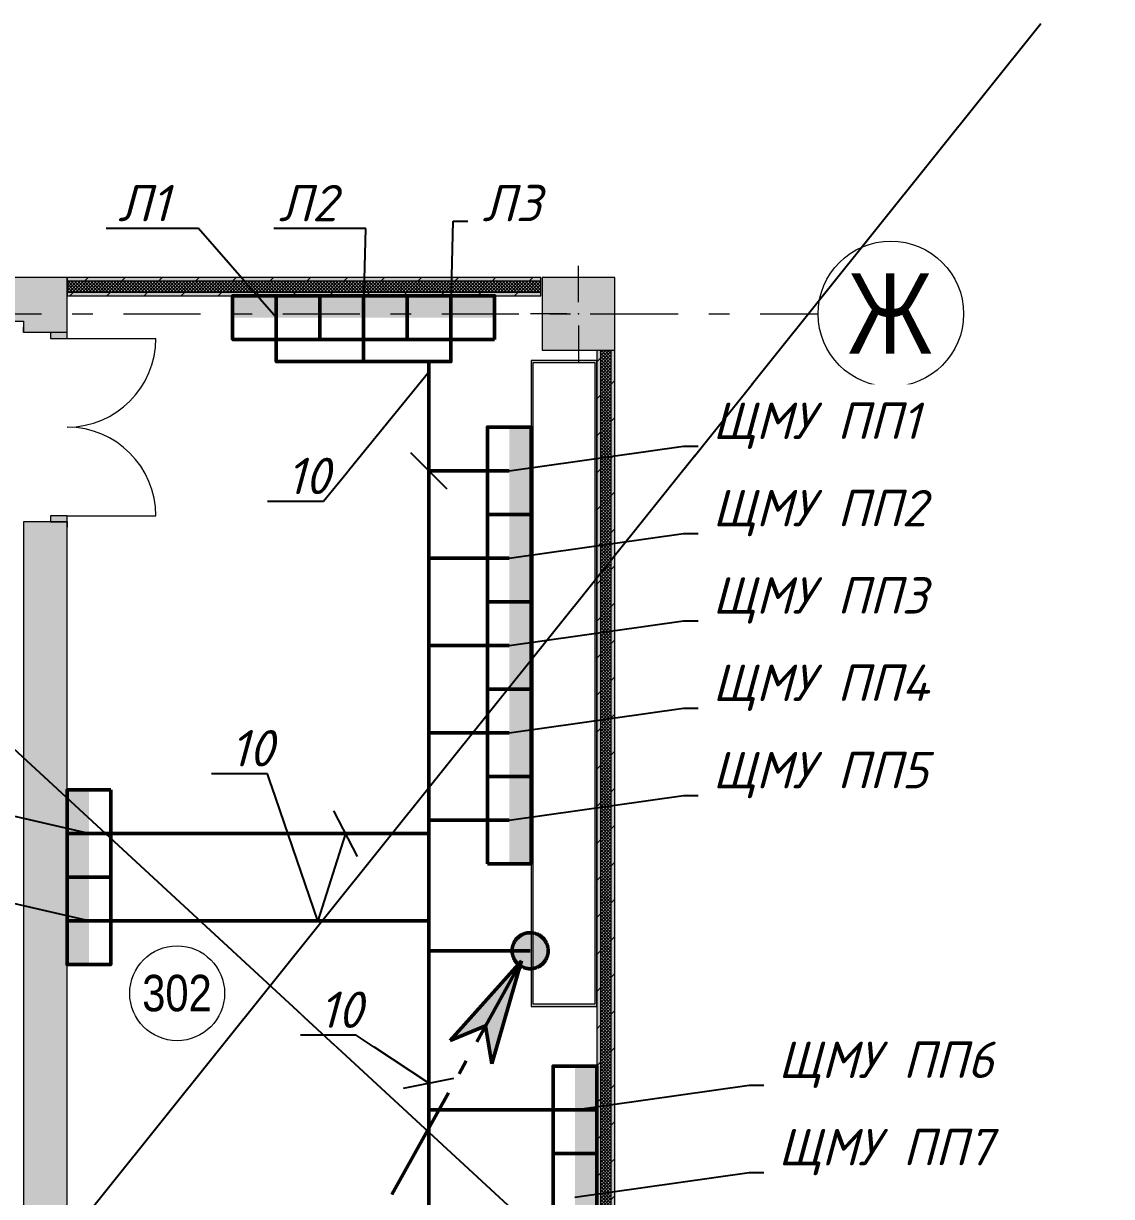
# Model space of a CAD drawing. Header units: millimetres. Extents: x 0 to 878967, y 0 to 534985.
# Drawn here: x 480152 to 487628, y 281582 to 289641 of the extents above; entities that cross this region are included whole.
import ezdxf
from ezdxf import colors
from ezdxf.entities.mleader import LeaderData, LeaderLine
from ezdxf.math import Vec2, Vec3

# ---------------------------------------------------------------- set-up
doc = ezdxf.new("R2010")
doc.units = ezdxf.units.MM
for name, pattern in [('DASHED', [9.525, 6.35, -3.175]), ('gost6', [12, 8, -1.5, 1, -1.5]), ('XREF12$0$Штрихштриховая', [1.093611, 0.529167, -0.211667, 0.141111, -0.211667])]:
    doc.linetypes.add(name, pattern=pattern)
for name, color, linetype, lineweight in [('E_Позначення', 7, 'Continuous', 15), ('E_Щити', 5, 'Continuous', 50), ('Заземл.провідник', 96, 'Continuous', 50), ('Заземлення', 7, 'gost6', 50), ('Маркування електро ліній', 7, 'Continuous', 18)]:
    doc.layers.add(name, color=color, linetype=linetype, lineweight=lineweight)
for name, color, linetype in [('XREF12$0$51325000', 7, 'Continuous'), ('XREF12$0$АР-Осі', 7, 'Continuous'), ('XREF12$0$колоны', 7, 'Continuous'), ('XREF12$0$перегородки', 7, 'Continuous'), ('XREF12$0$Экспликация', 7, 'Continuous')]:
    doc.layers.add(name, color=color, linetype=linetype)
doc.styles.add('ISO', font='isocpeui.ttf')
doc.styles.get("Standard").update_dxf_attribs({"font": 'arial.ttf'})
doc.styles.add('XREF12$0$СГЕНЕРИР_СТИЛЬ_2', font='ARIALN.TTF')
pattern_1 = [(45, (0, 0), (-0.12727922, 0.12727922), [])]
pattern_2 = [(45, (0, 0), (-0.01122532015, 0.01122532015), []), (135, (0, 0), (0.01122532015, 0.01122532015), [])]

# ---------------------------------------------------------------- blocks, each defined once
blk = doc.blocks.new('*U5')
at = {"lineweight": 40}
h = blk.add_hatch(color=0, dxfattribs=at)
h.dxf.hatch_style = 1
h.paths.add_polyline_path([(300, 150), (-300, 150), (-300, 0), (300, 0)])
at = {"color": 0}
blk.add_lwpolyline([(-300, 300), (300, 300), (300, 0), (-300, 0)], close=True, dxfattribs=at)
blk = doc.blocks.new('_None')
blk = doc.blocks.new('XREF12$0$Стена_51', base_point=(460.0567, -6.8053))
at = {"layer": 'XREF12$0$перегородки', "linetype": 'Continuous', "lineweight": 0, "true_color": 0xffffff}
for points in [[(460.0567, -7.0053), (460.0567, -15.0053), (460.0817, -15.0053), (460.0817, -7.0053)], [(460.0817, -7.0053), (460.0817, -15.0053), (460.1567, -15.0053), (460.1567, -7.0053)], [(460.1817, -15.0053), (460.1817, -7.0053), (460.1567, -7.0053), (460.1567, -15.0053)]]:
    blk.add_hatch(color=7, dxfattribs=at).paths.add_polyline_path(points)
at = {"layer": 'XREF12$0$перегородки', "linetype": 'Continuous', "lineweight": 18}
h = blk.add_hatch(dxfattribs=at)
h.set_pattern_fill('БЛОКИ_СТЕНОВЫЕ', color=250, style=0, pattern_type=2)
h.set_pattern_definition(pattern_1)
h.paths.add_polyline_path([(460.0567, -7.0053), (460.0567, -15.0053), (460.0817, -15.0053), (460.0817, -7.0053)])
h = blk.add_hatch(dxfattribs=at)
h.set_pattern_fill('ANSI37', color=250, style=0, pattern_type=2)
h.set_pattern_definition(pattern_2)
h.paths.add_polyline_path([(460.0817, -7.0053), (460.0817, -15.0053), (460.1567, -15.0053), (460.1567, -7.0053)])
h = blk.add_hatch(dxfattribs=at)
h.set_pattern_fill('БЛОКИ_СТЕНОВЫЕ', color=250, style=0, pattern_type=2)
h.set_pattern_definition(pattern_1)
h.paths.add_polyline_path([(460.1817, -15.0053), (460.1817, -7.0053), (460.1567, -7.0053), (460.1567, -15.0053)])
at = {"layer": 'XREF12$0$перегородки', "color": 47, "linetype": 'Continuous', "lineweight": 18}
for p, q in [((460.0817, -7.0053), (460.0817, -15.0053)), ((460.1567, -15.0053), (460.1567, -7.0053))]:
    blk.add_line(p, q, dxfattribs=at)
at = {"layer": 'XREF12$0$перегородки', "color": 7, "linetype": 'Continuous', "lineweight": 20, "flags": 128}
for points in [[(460.1817, -15.2803), (460.1817, -6.8053)], [(460.0567, -7.0053), (460.0567, -15.0053)]]:
    blk.add_lwpolyline(points, dxfattribs=at)
blk = doc.blocks.new('XREF12$0$Стена_52', base_point=(456.418, -6.6303))
at = {"layer": 'XREF12$0$перегородки', "linetype": 'Continuous', "lineweight": 0, "true_color": 0xffffff}
for points in [[(459.6734, -6.5053), (456.418, -6.5053), (456.418, -6.5303), (459.6734, -6.5303)], [(456.418, -6.6053), (459.6734, -6.6053), (459.6734, -6.5303), (456.418, -6.5303)], [(456.418, -6.6303), (459.6734, -6.6303), (459.6734, -6.6053), (456.418, -6.6053)]]:
    blk.add_hatch(color=7, dxfattribs=at).paths.add_polyline_path(points)
at = {"layer": 'XREF12$0$перегородки', "linetype": 'Continuous', "lineweight": 18}
h = blk.add_hatch(dxfattribs=at)
h.set_pattern_fill('БЛОКИ_СТЕНОВЫЕ', color=250, style=0, pattern_type=2)
h.set_pattern_definition(pattern_1)
h.paths.add_polyline_path([(459.6734, -6.5053), (456.418, -6.5053), (456.418, -6.5303), (459.6734, -6.5303)])
h = blk.add_hatch(dxfattribs=at)
h.set_pattern_fill('ANSI37', color=250, style=0, pattern_type=2)
h.set_pattern_definition(pattern_2)
h.paths.add_polyline_path([(456.418, -6.6053), (459.6734, -6.6053), (459.6734, -6.5303), (456.418, -6.5303)])
h = blk.add_hatch(dxfattribs=at)
h.set_pattern_fill('БЛОКИ_СТЕНОВЫЕ', color=250, style=0, pattern_type=2)
h.set_pattern_definition(pattern_1)
h.paths.add_polyline_path([(456.418, -6.6303), (459.6734, -6.6303), (459.6734, -6.6053), (456.418, -6.6053)])
at = {"layer": 'XREF12$0$перегородки', "color": 47, "linetype": 'Continuous', "lineweight": 18}
for p, q in [((459.6734, -6.5303), (456.418, -6.5303)), ((456.418, -6.6053), (459.6734, -6.6053))]:
    blk.add_line(p, q, dxfattribs=at)
at = {"layer": 'XREF12$0$перегородки', "color": 7, "linetype": 'Continuous', "lineweight": 20, "flags": 128}
for points in [[(459.6734, -6.5053), (456.418, -6.5053)], [(456.418, -6.5053), (456.418, -6.6303)], [(459.6734, -6.6303), (459.6734, -6.5053)], [(456.418, -6.6303), (459.6734, -6.6303)]]:
    blk.add_lwpolyline(points, dxfattribs=at)
blk = doc.blocks.new('XREF12$0$Двупольная Дверь 22_7')
at = {"layer": 'XREF12$0$51325000', "linetype": 'Continuous', "lineweight": 18}
for points in [[(-0.65, -0.115), (-0.61, -0.115), (-0.61, 0), (-0.65, 0)], [(0.65, 0), (0.61, 0), (0.61, -0.115), (0.65, -0.115)]]:
    blk.add_hatch(color=19, dxfattribs=at).paths.add_polyline_path(points)
at = {"layer": 'XREF12$0$51325000', "color": 7, "linetype": 'Continuous', "lineweight": 20}
for p, q in [((-0.61, 0), (-0.61, 0.61)), ((0.61, 0), (0.61, 0.61)), ((-0.65, 0), (-0.687, 0)), ((-0.65, 0), (-0.687, 0)), ((-0.65, 0), (-0.65, -0.115)), ((-0.65, 0), (-0.65, -0.115)), ((0.65, 0), (0.65, -0.115)), ((0.65, 0), (0.65, -0.115)), ((0.65, 0), (0.687, 0)), ((0.65, 0), (0.687, 0)), ((-0.65, -0.115), (-0.65, -0.3)), ((-0.65, -0.115), (-0.65, -0.3)), ((0.65, -0.115), (0.65, -0.3)), ((0.65, -0.115), (0.65, -0.3)), ((-0.65, -0.3), (-0.687, -0.3)), ((-0.65, -0.3), (-0.687, -0.3)), ((0.65, -0.3), (0.687, -0.3)), ((0.65, -0.3), (0.687, -0.3))]:
    blk.add_line(p, q, dxfattribs=at)
at = {"layer": 'XREF12$0$51325000', "color": 23, "linetype": 'Continuous', "lineweight": 18}
for p, q in [((-0.61, 0), (-0.65, 0)), ((-0.65, 0), (-0.65, -0.115)), ((-0.61, -0.115), (-0.61, 0)), ((0.65, 0), (0.61, 0)), ((0.61, 0), (0.61, -0.115)), ((0.65, -0.115), (0.65, 0)), ((-0.65, -0.115), (-0.61, -0.115)), ((0.61, -0.115), (0.65, -0.115))]:
    blk.add_line(p, q, dxfattribs=at)
at = {"layer": 'XREF12$0$51325000', "color": 7, "linetype": 'Continuous', "lineweight": 20}
for centre, start, end in [((-0.61, 0), 0, 90), ((0.61, 0), 90, 180)]:
    blk.add_arc(centre, 0.61, start, end, dxfattribs=at)
blk = doc.blocks.new('XREF12$0$Стена_54', base_point=(456.1181, -6.8053))
at = {"layer": 'XREF12$0$51325000', "linetype": 'Continuous', "lineweight": 0, "true_color": 0x000000}
for points in [[(456.1181, -6.8053), (456.1181, -6.8831), (456.4181, -6.8831), (456.4181, -6.5053)], [(456.1181, -13.1352), (456.4181, -13.4352), (456.4181, -8.1831), (456.1181, -8.1831)]]:
    blk.add_hatch(color=18, dxfattribs=at).paths.add_polyline_path(points)
at = {"layer": 'XREF12$0$51325000', "color": 7, "linetype": 'Continuous', "lineweight": 20}
for p, q in [((456.1181, -6.8831), (456.1181, -6.8461)), ((456.4181, -6.8831), (456.4181, -6.8461)), ((456.3031, -6.8831), (456.1181, -6.8831)), ((456.4181, -6.8831), (456.3031, -6.8831)), ((456.1181, -8.1831), (456.1181, -8.2201)), ((456.3031, -8.1831), (456.1181, -8.1831)), ((456.4181, -8.1831), (456.3031, -8.1831)), ((456.4181, -8.1831), (456.4181, -8.2201))]:
    blk.add_line(p, q, dxfattribs=at)
at = {"layer": 'XREF12$0$51325000', "color": 7, "linetype": 'Continuous', "lineweight": 20, "flags": 128}
for points in [[(456.4181, -6.8831), (456.4181, -6.5053)], [(456.1181, -6.8053), (456.1181, -6.8831)], [(456.1181, -8.1831), (456.1181, -13.1352)], [(456.4181, -13.4352), (456.4181, -8.1831)]]:
    blk.add_lwpolyline(points, dxfattribs=at)
at = {"layer": 'XREF12$0$51325000', "color": 63, "linetype": 'Continuous', "lineweight": 18, "rotation": 270.0000000008227}
blk.add_blockref('XREF12$0$Двупольная Дверь 22_7', (456.4181, -7.5331), dxfattribs=at)
blk = doc.blocks.new('XREF12$0$Стена_59', base_point=(453.178, -6.8053))
at = {"layer": 'XREF12$0$51325000', "linetype": 'Continuous', "lineweight": 0, "true_color": 0x000000}
blk.add_hatch(color=18, dxfattribs=at).paths.add_polyline_path([(453.178, -6.8053), (456.1181, -6.8053), (456.4181, -6.5053), (452.878, -6.5053)])
at = {"layer": 'XREF12$0$51325000', "color": 7, "linetype": 'Continuous', "lineweight": 20, "flags": 128}
for points in [[(456.4181, -6.5053), (452.878, -6.5053)], [(453.178, -6.8053), (456.1181, -6.8053)]]:
    blk.add_lwpolyline(points, dxfattribs=at)
blk = doc.blocks.new('XREF12$0$Колонна_64', base_point=(459.9317, -6.7553))
at = {"layer": 'XREF12$0$колоны', "linetype": 'Continuous', "lineweight": 0, "true_color": 0x000000}
blk.add_hatch(color=18, dxfattribs=at).paths.add_polyline_path([(459.6817, -7.0053), (460.1817, -7.0053), (460.1817, -6.5053), (459.6817, -6.5053)])
at = {"layer": 'XREF12$0$колоны', "color": 20, "linetype": 'Continuous', "lineweight": 18}
for p, q in [((459.9317, -6.6753), (459.9317, -6.4253)), ((459.8517, -6.7553), (459.6017, -6.7553)), ((460.0117, -6.7553), (460.2617, -6.7553)), ((459.9317, -6.8353), (459.9317, -7.0853))]:
    blk.add_line(p, q, dxfattribs=at)
at = {"layer": 'XREF12$0$колоны', "color": 28, "linetype": 'Continuous', "lineweight": 18, "flags": 128}
blk.add_lwpolyline([(459.6817, -7.0053), (460.1817, -7.0053), (460.1817, -6.5053), (459.6817, -6.5053)], close=True, dxfattribs=at)
at = {"layer": 'XREF12$0$колоны', "color": 20, "linetype": 'Continuous', "lineweight": 18}
blk.add_point((459.9317, -6.7553), dxfattribs=at)
blk = doc.blocks.new('ходова клітка')
at = {"linetype": 'Continuous', "lineweight": 18}
h = blk.add_hatch(color=14, dxfattribs=at)
h.paths.add_polyline_path([(459.6058, -7.0752), (459.6058, -11.5131), (460.0567, -11.5131), (460.0567, -7.0752)])
h.paths.add_polyline_path([(459.6196, -7.0888), (460.0436, -7.0888), (460.0436, -11.4971), (459.6196, -11.4971)], flags=0)
at = {"color": 7, "linetype": 'Continuous', "lineweight": 20, "flags": 128}
for points in [[(459.6058, -7.0752), (459.6058, -11.5131), (460.0567, -11.5131), (460.0567, -7.0752)], [(459.6196, -7.0888), (460.0436, -7.0888), (460.0436, -11.4971), (459.6196, -11.4971)]]:
    blk.add_lwpolyline(points, close=True, dxfattribs=at)
at = {"layer": 'XREF12$0$АР-Осі', "linetype": 'XREF12$0$Штрихштриховая', "lineweight": 18}
blk.add_line((450.2447, -6.7553), (461.5776, -6.7553), dxfattribs=at)
at = {"layer": 'XREF12$0$АР-Осі', "linetype": 'Continuous', "lineweight": 18}
blk.add_circle((462.0776, -6.7553), 0.5, dxfattribs=at)
at = {"layer": 'XREF12$0$Экспликация', "color": 7, "linetype": 'Continuous', "lineweight": 20}
blk.add_circle((457.174, -11.4226), 0.3259, dxfattribs=at)
at = {"layer": 'XREF12$0$51325000', "color": 7, "lineweight": 20}
for name, p in [('XREF12$0$Стена_59', (453.178, -6.8053)), ('XREF12$0$Стена_54', (456.1181, -6.8053))]:
    blk.add_blockref(name, p, dxfattribs=at)
at = {"layer": 'XREF12$0$колоны', "color": 28, "lineweight": 18}
blk.add_blockref('XREF12$0$Колонна_64', (459.9317, -6.7553), dxfattribs=at)
at = {"layer": 'XREF12$0$перегородки', "color": 7, "lineweight": 20}
for name, p in [('XREF12$0$Стена_52', (456.418, -6.6303)), ('XREF12$0$Стена_51', (460.0567, -6.8053))]:
    blk.add_blockref(name, p, dxfattribs=at)
at = {"layer": 'XREF12$0$АР-Осі', "color": 7, "linetype": 'Continuous', "lineweight": 20, "insert": (461.7825, -6.7523), "char_height": 0.55, "attachment_point": 4, "style": 'XREF12$0$СГЕНЕРИР_СТИЛЬ_2'}
blk.add_mtext('\\A1;Ж', dxfattribs=at)
at = {"layer": 'XREF12$0$Экспликация', "color": 7, "linetype": 'Continuous', "lineweight": 20, "insert": (456.934, -11.4229), "char_height": 0.25, "attachment_point": 4, "style": 'XREF12$0$СГЕНЕРИР_СТИЛЬ_2'}
blk.add_mtext('\\A1;302', dxfattribs=at)
blk = doc.blocks.new('*U96')
at = {"lineweight": -2}
h = blk.add_hatch(color=0, dxfattribs=at)
edge = h.paths.add_edge_path()
edge.add_arc((0.074, -0.001), 1.276, 0, 360)
h = blk.add_hatch(color=0, dxfattribs=at)
h.paths.add_polyline_path([(-0.466, -0.708), (-5.331, -6.222), (-2.901, -5.185)])
h.paths.add_polyline_path([(-0.466, -0.708), (-2.901, -5.185), (-2.45, -7.789)])
at = {"color": 0, "lineweight": -2}
for p, q in [((-9.236, -16.837), (-0.466, -0.708)), ((-0.466, -0.708), (-5.331, -6.222)), ((-0.466, -0.708), (-5.331, -6.222)), ((-0.466, -0.708), (-2.45, -7.789)), ((-0.466, -0.708), (-2.45, -7.789)), ((-5.331, -6.222), (-2.901, -5.185)), ((-5.331, -6.222), (-2.901, -5.185)), ((-2.901, -5.185), (-2.45, -7.789)), ((-2.901, -5.185), (-2.45, -7.789))]:
    blk.add_line(p, q, dxfattribs=at)
blk.add_circle((0.112, -0.001), 1.238, dxfattribs=at)
blk = doc.blocks.new('_Oblique')
at = {"color": 0, "linetype": 'ByBlock', "lineweight": -2}
blk.add_line((-0.5, -0.5), (0.5, 0.5), dxfattribs=at)

msp = doc.modelspace()

# ---------------------------------------------------------------- block references
at = {"layer": 'E_Щити', "color": 2, "xscale": 1000, "yscale": 1000, "zscale": 1000}
msp.add_blockref('ходова клітка', (24034, 294400.7), dxfattribs=at)
at = {"layer": 'E_Щити'}
for p, rotation in [((481888.9, 287770.4), 180), ((482488.9, 287770.4), 180), ((483088.9, 287770.4), 180), ((483639.8, 286567.6), 89.99999999999999), ((483639.8, 285967.6), 89.99999999999999), ((483639.8, 285367.6), 89.99999999999999), ((483639.8, 284767.6), 89.99999999999999), ((483639.8, 284167.6), 89.99999999999999), ((480452.1, 284075.4), 270), ((480452.1, 283475.4), 270), ((484090.7, 282177.7), 89.99999999999999), ((484090.7, 281577.7), 89.99999999999999)]:
    msp.add_blockref('*U5', p, dxfattribs=dict(at, rotation=rotation))
at = {"layer": 'Заземлення', "ltscale": 100, "xscale": 100, "yscale": 100, "zscale": 100, "rotation": 359.4821066003499}
msp.add_blockref('*U96', (483622.1, 283270.6), dxfattribs=at)

# ---------------------------------------------------------------- next in the draw order: leaders
at = {"layer": 'E_Позначення', "color": 7, "lineweight": 9}
ml = msp.add_multileader_mtext('Standard', dxfattribs=at)
ml.set_content('Л1', color=7, style='ISO')
ml.set_leader_properties()
ml.set_arrow_properties(name='NONE')
ml.build(insert=Vec2(0, 0))
ml.multileader.update_dxf_attribs({"has_text_frame": 1, "text_left_attachment_type": 7, "text_right_attachment_type": 8, "dogleg_length": 100, "arrow_head_size": 200})
ctx = ml.context
ctx.base_point, ctx.char_height, ctx.arrow_head_size, ctx.landing_gap_size, ctx.plane_origin = Vec3(480673.8, 288282), 250, 200, 100, Vec3(437045.7, 282915.9)
ctx.left_attachment, ctx.right_attachment, ctx.text_align_type = 7, 8, 2
notes = []
notes.append((ctx, [(0, (1, 1, 0), (481355.1, 288232), (-1, 0), 100, [(0, [(481888.9, 287620.4)], 0, [])])]))
ctx.mtext.insert, ctx.mtext.alignment, ctx.mtext.line_spacing_factor, ctx.mtext.flow_direction = Vec3(481155.1, 288532), 3, 0.72, 5
ctx.mtext.has_bg_fill, ctx.mtext.bg_color, ctx.mtext.bg_scale_factor, ctx.mtext.bg_transparency, ctx.mtext.use_window_bg_color = 1, -1027028792, 1.5, 0, 1
ml = msp.add_multileader_mtext('Standard', dxfattribs=at)
ml.set_content('Л3', color=7, style='ISO')
ml.set_leader_properties()
ml.set_arrow_properties(name='NONE')
ml.build(insert=Vec2(0, 0))
ml.multileader.update_dxf_attribs({"has_text_frame": 1, "text_left_attachment_type": 7, "text_right_attachment_type": 8, "dogleg_length": 100, "arrow_head_size": 200})
ctx = ml.context
ctx.base_point, ctx.char_height, ctx.arrow_head_size, ctx.landing_gap_size, ctx.plane_origin = Vec3(483205.4, 288282), 250, 200, 100, Vec3(438245.7, 282915.9)
ctx.left_attachment, ctx.right_attachment = 7, 8
notes.append((ctx, [(1, (1, 1, 0), (483105.4, 288282), (1, 0), 100, [(0, [(483088.9, 287620.4)], 0, [])])]))
ctx.mtext.insert, ctx.mtext.line_spacing_factor, ctx.mtext.flow_direction = Vec3(483305.4, 288532), 0.72, 5
ctx.mtext.has_bg_fill, ctx.mtext.bg_color, ctx.mtext.bg_scale_factor, ctx.mtext.bg_transparency, ctx.mtext.use_window_bg_color = 1, -1027028792, 1.5, 0, 1
ml = msp.add_multileader_mtext('Standard', dxfattribs=at)
ml.set_content('ЩМУ ПП1', color=7, style='ISO')
ml.set_leader_properties()
ml.set_arrow_properties(name='NONE')
ml.build(insert=Vec2(0, 0))
ml.multileader.update_dxf_attribs({"has_text_frame": 1, "text_left_attachment_type": 7, "text_right_attachment_type": 8, "dogleg_length": 100, "arrow_head_size": 200})
ctx = ml.context
ctx.base_point, ctx.char_height, ctx.arrow_head_size, ctx.landing_gap_size, ctx.plane_origin = Vec3(484787.4, 286736.2), 250, 200, 100, Vec3(438646.5, 281863.1)
ctx.left_attachment, ctx.right_attachment = 7, 8
notes.append((ctx, [(1, (1, 1, 0), (484687.4, 286736.2), (1, 0), 100, [(0, [(483489.8, 286567.6)], 0, [])])]))
ctx.mtext.insert, ctx.mtext.line_spacing_factor, ctx.mtext.flow_direction = Vec3(484887.4, 287036.2), 0.72, 5
ctx.mtext.has_bg_fill, ctx.mtext.bg_color, ctx.mtext.bg_scale_factor, ctx.mtext.bg_transparency, ctx.mtext.use_window_bg_color = 1, -1027028792, 1.5, 0, 1
ml = msp.add_multileader_mtext('Standard', dxfattribs=at)
ml.set_content('ЩМУ ДВ2', color=7, style='ISO')
ml.set_leader_properties()
ml.set_arrow_properties(name='NONE')
ml.build(insert=Vec2(0, 0))
ml.multileader.update_dxf_attribs({"has_text_frame": 1, "text_left_attachment_type": 7, "text_right_attachment_type": 8, "dogleg_length": 100, "arrow_head_size": 200})
ctx = ml.context
ctx.base_point, ctx.char_height, ctx.arrow_head_size, ctx.landing_gap_size, ctx.plane_origin = Vec3(478060.7, 284243.9), 250, 200, 100, Vec3(435758.9, 279370.9)
ctx.left_attachment, ctx.right_attachment, ctx.text_align_type = 7, 8, 2
notes.append((ctx, [(0, (1, 1, 0), (479871.2, 284243.9), (-1, 0), 100, [(0, [(480602.1, 284075.4)], 0, [])])]))
ctx.mtext.insert, ctx.mtext.alignment, ctx.mtext.line_spacing_factor, ctx.mtext.flow_direction = Vec3(479671.2, 284543.9), 3, 0.72, 5
ctx.mtext.has_bg_fill, ctx.mtext.bg_color, ctx.mtext.bg_scale_factor, ctx.mtext.bg_transparency, ctx.mtext.use_window_bg_color = 1, -1027028792, 1.5, 0, 1
ml = msp.add_multileader_mtext('Standard', dxfattribs=at)
ml.set_content('ЩМУ ПП6', color=7, style='ISO')
ml.set_leader_properties()
ml.set_arrow_properties(name='NONE')
ml.build(insert=Vec2(0, 0))
ml.multileader.update_dxf_attribs({"has_text_frame": 1, "text_left_attachment_type": 7, "text_right_attachment_type": 8, "dogleg_length": 100, "arrow_head_size": 200})
ctx = ml.context
ctx.base_point, ctx.char_height, ctx.arrow_head_size, ctx.landing_gap_size, ctx.plane_origin = Vec3(485238.3, 282346.2), 250, 200, 100, Vec3(439097.4, 277473.2)
ctx.left_attachment, ctx.right_attachment = 7, 8
notes.append((ctx, [(1, (1, 1, 0), (485138.3, 282346.2), (1, 0), 100, [(0, [(483940.7, 282177.7)], 0, [])])]))
ctx.mtext.insert, ctx.mtext.line_spacing_factor, ctx.mtext.flow_direction = Vec3(485338.3, 282646.2), 0.72, 5
ctx.mtext.has_bg_fill, ctx.mtext.bg_color, ctx.mtext.bg_scale_factor, ctx.mtext.bg_transparency, ctx.mtext.use_window_bg_color = 1, -1027028792, 1.5, 0, 1
for ctx, leaders in notes:
    for number, flags, end, landing, length, lines in leaders:
        leader = LeaderData()
        leader.index, (leader.has_last_leader_line, leader.has_dogleg_vector, leader.attachment_direction) = number, flags
        leader.last_leader_point, leader.dogleg_vector, leader.dogleg_length = Vec3(end), Vec3(landing), length
        for number, points, colour, breaks in lines:
            line = LeaderLine()
            line.index, line.vertices, line.color, line.breaks = number, Vec3.list(points), colors.encode_raw_color(colour), breaks
            leader.lines.append(line)
        ctx.leaders.append(leader)

# ---------------------------------------------------------------- next in the draw order: linework, layer by layer
at = {"layer": 'Заземл.провідник', "color": 50, "ltscale": 100}
msp.add_lwpolyline([(482936.7, 286567.6), (482936.7, 287317.6), (483088.9, 287317.6), (483088.9, 287770.4)], dxfattribs=at)
at = {"layer": 'Заземл.провідник', "linetype": 'DASHED', "ltscale": 30}
msp.add_lwpolyline([(482936.7, 286567.6), (482936.7, 287317.6), (483088.9, 287317.6), (483088.9, 287770.4)], dxfattribs=at)

# ---------------------------------------------------------------- next in the draw order: leaders
at = {"layer": 'E_Позначення', "color": 7, "lineweight": 9}
ml = msp.add_multileader_mtext('Standard', dxfattribs=at)
ml.set_content('Л2', color=7, style='ISO')
ml.set_leader_properties()
ml.set_arrow_properties(name='NONE')
ml.build(insert=Vec2(0, 0))
ml.multileader.update_dxf_attribs({"has_text_frame": 1, "text_left_attachment_type": 7, "text_right_attachment_type": 8, "dogleg_length": 100, "arrow_head_size": 200})
ctx = ml.context
ctx.base_point, ctx.char_height, ctx.arrow_head_size, ctx.landing_gap_size, ctx.plane_origin = Vec3(481783.4, 288282), 250, 200, 100, Vec3(437645.7, 282915.9)
ctx.left_attachment, ctx.right_attachment, ctx.text_align_type = 7, 8, 2
notes = []
notes.append((ctx, [(0, (1, 1, 0), (482505.1, 288232), (-1, 0), 100, [(0, [(482488.9, 287620.4)], 0, [])])]))
ctx.mtext.insert, ctx.mtext.alignment, ctx.mtext.line_spacing_factor, ctx.mtext.flow_direction = Vec3(482305.1, 288532), 3, 0.72, 5
ctx.mtext.has_bg_fill, ctx.mtext.bg_color, ctx.mtext.bg_scale_factor, ctx.mtext.bg_transparency, ctx.mtext.use_window_bg_color = 1, -1027028792, 1.5, 0, 1
ml = msp.add_multileader_mtext('Standard', dxfattribs=at)
ml.set_content('ЩМУ ПП2', color=7, style='ISO')
ml.set_leader_properties()
ml.set_arrow_properties(name='NONE')
ml.build(insert=Vec2(0, 0))
ml.multileader.update_dxf_attribs({"has_text_frame": 1, "text_left_attachment_type": 7, "text_right_attachment_type": 8, "dogleg_length": 100, "arrow_head_size": 200})
ctx = ml.context
ctx.base_point, ctx.char_height, ctx.arrow_head_size, ctx.landing_gap_size, ctx.plane_origin = Vec3(484787.4, 286136.2), 250, 200, 100, Vec3(438646.5, 281263.1)
ctx.left_attachment, ctx.right_attachment = 7, 8
notes.append((ctx, [(1, (1, 1, 0), (484687.4, 286136.2), (1, 0), 100, [(0, [(483489.8, 285967.6)], 0, [])])]))
ctx.mtext.insert, ctx.mtext.line_spacing_factor, ctx.mtext.flow_direction = Vec3(484887.4, 286436.2), 0.72, 5
ctx.mtext.has_bg_fill, ctx.mtext.bg_color, ctx.mtext.bg_scale_factor, ctx.mtext.bg_transparency, ctx.mtext.use_window_bg_color = 1, -1027028792, 1.5, 0, 1
ml = msp.add_multileader_mtext('Standard', dxfattribs=at)
ml.set_content('ЩМУ ДВ4', color=7, style='ISO')
ml.set_leader_properties()
ml.set_arrow_properties(name='NONE')
ml.build(insert=Vec2(0, 0))
ml.multileader.update_dxf_attribs({"has_text_frame": 1, "text_left_attachment_type": 7, "text_right_attachment_type": 8, "dogleg_length": 100, "arrow_head_size": 200})
ctx = ml.context
ctx.base_point, ctx.char_height, ctx.arrow_head_size, ctx.landing_gap_size, ctx.plane_origin = Vec3(478073.4, 283643.9), 250, 200, 100, Vec3(435758.9, 278770.9)
ctx.left_attachment, ctx.right_attachment, ctx.text_align_type = 7, 8, 2
notes.append((ctx, [(0, (1, 1, 0), (479874.1, 283643.9), (-1, 0), 100, [(0, [(480602.1, 283475.4)], 0, [])])]))
ctx.mtext.insert, ctx.mtext.alignment, ctx.mtext.line_spacing_factor, ctx.mtext.flow_direction = Vec3(479674.1, 283943.9), 3, 0.72, 5
ctx.mtext.has_bg_fill, ctx.mtext.bg_color, ctx.mtext.bg_scale_factor, ctx.mtext.bg_transparency, ctx.mtext.use_window_bg_color = 1, -1027028792, 1.5, 0, 1
ml = msp.add_multileader_mtext('Standard', dxfattribs=at)
ml.set_content('ЩМУ ПП7', color=7, style='ISO')
ml.set_leader_properties()
ml.set_arrow_properties(name='NONE')
ml.build(insert=Vec2(0, 0))
ml.multileader.update_dxf_attribs({"has_text_frame": 1, "text_left_attachment_type": 7, "text_right_attachment_type": 8, "dogleg_length": 100, "arrow_head_size": 200})
ctx = ml.context
ctx.base_point, ctx.char_height, ctx.arrow_head_size, ctx.landing_gap_size, ctx.plane_origin = Vec3(485238.3, 281746.2), 250, 200, 100, Vec3(439097.4, 276873.2)
ctx.left_attachment, ctx.right_attachment = 7, 8
notes.append((ctx, [(1, (1, 1, 0), (485138.3, 281746.2), (1, 0), 100, [(0, [(483940.7, 281577.7)], 0, [])])]))
ctx.mtext.insert, ctx.mtext.line_spacing_factor, ctx.mtext.flow_direction = Vec3(485338.3, 282046.2), 0.72, 5
ctx.mtext.has_bg_fill, ctx.mtext.bg_color, ctx.mtext.bg_scale_factor, ctx.mtext.bg_transparency, ctx.mtext.use_window_bg_color = 1, -1027028792, 1.5, 0, 1
for ctx, leaders in notes:
    for number, flags, end, landing, length, lines in leaders:
        leader = LeaderData()
        leader.index, (leader.has_last_leader_line, leader.has_dogleg_vector, leader.attachment_direction) = number, flags
        leader.last_leader_point, leader.dogleg_vector, leader.dogleg_length = Vec3(end), Vec3(landing), length
        for number, points, colour, breaks in lines:
            line = LeaderLine()
            line.index, line.vertices, line.color, line.breaks = number, Vec3.list(points), colors.encode_raw_color(colour), breaks
            leader.lines.append(line)
        ctx.leaders.append(leader)

# ---------------------------------------------------------------- next in the draw order: linework, layer by layer
at = {"layer": 'Заземл.провідник', "color": 50, "ltscale": 100}
for points in [[(482488.9, 287317.6), (481888.9, 287317.6), (481888.9, 287770.4)], [(482936.7, 287317.6), (482488.9, 287317.6), (482488.9, 287770.4)], [(480452.1, 284075.4), (482936.7, 284075.4)], [(480452.1, 283475.4), (482936.7, 283475.4)], [(482936.7, 283270.4), (482936.7, 280377.7), (484090.7, 280377.7)], [(484090.7, 282177.7), (482936.7, 282177.7)]]:
    msp.add_lwpolyline(points, dxfattribs=at)
at = {"layer": 'Заземл.провідник', "linetype": 'DASHED', "ltscale": 30}
for points in [[(482488.9, 287317.6), (481888.9, 287317.6), (481888.9, 287770.4)], [(482936.7, 287317.6), (482488.9, 287317.6), (482488.9, 287770.4)], [(480452.1, 284075.4), (482936.7, 284075.4)], [(480452.1, 283475.4), (482936.7, 283475.4)], [(482936.7, 283270.4), (482936.7, 280377.7), (484090.7, 280377.7)], [(484090.7, 282177.7), (482936.7, 282177.7)]]:
    msp.add_lwpolyline(points, dxfattribs=at)

# ---------------------------------------------------------------- next in the draw order: leaders
at = {"layer": 'E_Позначення', "color": 7, "lineweight": 9}
ml = msp.add_multileader_mtext('Standard', dxfattribs=at)
ml.set_content('ЩМУ ПП3', color=7, style='ISO')
ml.set_leader_properties()
ml.set_arrow_properties(name='NONE')
ml.build(insert=Vec2(0, 0))
ml.multileader.update_dxf_attribs({"has_text_frame": 1, "text_left_attachment_type": 7, "text_right_attachment_type": 8, "dogleg_length": 100, "arrow_head_size": 200})
ctx = ml.context
ctx.base_point, ctx.char_height, ctx.arrow_head_size, ctx.landing_gap_size, ctx.plane_origin = Vec3(484787.4, 285536.2), 250, 200, 100, Vec3(438646.5, 280663.1)
ctx.left_attachment, ctx.right_attachment = 7, 8
notes = []
notes.append((ctx, [(1, (1, 1, 0), (484687.4, 285536.2), (1, 0), 100, [(0, [(483489.8, 285367.6)], 0, [])])]))
ctx.mtext.insert, ctx.mtext.line_spacing_factor, ctx.mtext.flow_direction = Vec3(484887.4, 285836.2), 0.72, 5
ctx.mtext.has_bg_fill, ctx.mtext.bg_color, ctx.mtext.bg_scale_factor, ctx.mtext.bg_transparency, ctx.mtext.use_window_bg_color = 1, -1027028792, 1.5, 0, 1
for ctx, leaders in notes:
    for number, flags, end, landing, length, lines in leaders:
        leader = LeaderData()
        leader.index, (leader.has_last_leader_line, leader.has_dogleg_vector, leader.attachment_direction) = number, flags
        leader.last_leader_point, leader.dogleg_vector, leader.dogleg_length = Vec3(end), Vec3(landing), length
        for number, points, colour, breaks in lines:
            line = LeaderLine()
            line.index, line.vertices, line.color, line.breaks = number, Vec3.list(points), colors.encode_raw_color(colour), breaks
            leader.lines.append(line)
        ctx.leaders.append(leader)

# ---------------------------------------------------------------- next in the draw order: linework, layer by layer
at = {"layer": 'Заземл.провідник', "color": 50, "ltscale": 100}
msp.add_lwpolyline([(483489.8, 285967.6), (482936.7, 285967.6)], dxfattribs=at)
at = {"layer": 'Заземл.провідник', "linetype": 'DASHED', "ltscale": 30}
msp.add_lwpolyline([(483489.8, 285967.6), (482936.7, 285967.6)], dxfattribs=at)

# ---------------------------------------------------------------- next in the draw order: leaders
at = {"layer": 'E_Позначення', "color": 7, "lineweight": 9}
ml = msp.add_multileader_mtext('Standard', dxfattribs=at)
ml.set_content('ЩМУ ПП4', color=7, style='ISO')
ml.set_leader_properties()
ml.set_arrow_properties(name='NONE')
ml.build(insert=Vec2(0, 0))
ml.multileader.update_dxf_attribs({"has_text_frame": 1, "text_left_attachment_type": 7, "text_right_attachment_type": 8, "dogleg_length": 100, "arrow_head_size": 200})
ctx = ml.context
ctx.base_point, ctx.char_height, ctx.arrow_head_size, ctx.landing_gap_size, ctx.plane_origin = Vec3(484787.4, 284936.2), 250, 200, 100, Vec3(438646.5, 280063.1)
ctx.left_attachment, ctx.right_attachment = 7, 8
notes = []
notes.append((ctx, [(1, (1, 1, 0), (484687.4, 284936.2), (1, 0), 100, [(0, [(483489.8, 284767.6)], 0, [])])]))
ctx.mtext.insert, ctx.mtext.line_spacing_factor, ctx.mtext.flow_direction = Vec3(484887.4, 285236.2), 0.72, 5
ctx.mtext.has_bg_fill, ctx.mtext.bg_color, ctx.mtext.bg_scale_factor, ctx.mtext.bg_transparency, ctx.mtext.use_window_bg_color = 1, -1027028792, 1.5, 0, 1
at = {"layer": 'Маркування електро ліній'}
ml = msp.add_multileader_mtext('Standard', dxfattribs=at)
ml.set_content('{\\fISOCPEUR|b0|i1|c0|p34;10}', color=256)
ml.set_leader_properties()
ml.set_arrow_properties(name='OBLIQUE')
ml.build(insert=Vec2(0, 0))
ml.multileader.update_dxf_attribs({"text_left_attachment_type": 6, "text_right_attachment_type": 6, "dogleg_length": 0.36, "arrow_head_size": 250})
ctx = ml.context
ctx.base_point, ctx.char_height, ctx.arrow_head_size, ctx.plane_origin = Vec3(481572.8, 284486.7), 250, 250, Vec3(513969.8, 271242.3)
ctx.left_attachment, ctx.right_attachment = 6, 6
notes.append((ctx, [(1, (1, 1, 0), (481828.9, 284486.7), (-1, 0), 0.36, [(1, [(482365.1, 284075.4), (482174.1, 283475.4)], 0, [])])]))
ctx.mtext.insert, ctx.mtext.line_spacing_factor, ctx.mtext.flow_direction = Vec3(481574.8, 284786.7), 0.96, 5
ctx.mtext.has_bg_fill, ctx.mtext.bg_color, ctx.mtext.bg_scale_factor, ctx.mtext.bg_transparency, ctx.mtext.use_window_bg_color = 1, -1023410167, 1.5, 0, 1
ml = msp.add_multileader_mtext('Standard', dxfattribs=at)
ml.set_content('{\\fISOCPEUR|b0|i1|c0|p34;10}', color=256)
ml.set_leader_properties()
ml.set_arrow_properties(name='OBLIQUE')
ml.build(insert=Vec2(0, 0))
ml.multileader.update_dxf_attribs({"text_left_attachment_type": 6, "text_right_attachment_type": 6, "dogleg_length": 0.36, "arrow_head_size": 250})
ctx = ml.context
ctx.base_point, ctx.char_height, ctx.arrow_head_size, ctx.plane_origin = Vec3(482183.1, 282690.1), 250, 250, Vec3(514326, 269745.6)
ctx.left_attachment, ctx.right_attachment = 6, 6
notes.append((ctx, [(1, (1, 1, 0), (482439.1, 282690.1), (-1, 0), 0.36, [(0, [(482936.7, 282360.5)], 0, [])])]))
ctx.mtext.insert, ctx.mtext.line_spacing_factor, ctx.mtext.flow_direction = Vec3(482185.1, 282990.1), 0.96, 5
ctx.mtext.has_bg_fill, ctx.mtext.bg_color, ctx.mtext.bg_scale_factor, ctx.mtext.bg_transparency, ctx.mtext.use_window_bg_color = 1, -1023410167, 1.5, 0, 1
for ctx, leaders in notes:
    for number, flags, end, landing, length, lines in leaders:
        leader = LeaderData()
        leader.index, (leader.has_last_leader_line, leader.has_dogleg_vector, leader.attachment_direction) = number, flags
        leader.last_leader_point, leader.dogleg_vector, leader.dogleg_length = Vec3(end), Vec3(landing), length
        for number, points, colour, breaks in lines:
            line = LeaderLine()
            line.index, line.vertices, line.color, line.breaks = number, Vec3.list(points), colors.encode_raw_color(colour), breaks
            leader.lines.append(line)
        ctx.leaders.append(leader)

# ---------------------------------------------------------------- next in the draw order: linework, layer by layer
at = {"layer": 'Заземл.провідник', "color": 50, "ltscale": 100}
msp.add_lwpolyline([(483489.8, 285367.6), (482936.7, 285367.6)], dxfattribs=at)
at = {"layer": 'Заземл.провідник', "linetype": 'DASHED', "ltscale": 30}
msp.add_lwpolyline([(483489.8, 285367.6), (482936.7, 285367.6)], dxfattribs=at)

# ---------------------------------------------------------------- next in the draw order: leaders
at = {"layer": 'E_Позначення', "color": 7, "lineweight": 9}
ml = msp.add_multileader_mtext('Standard', dxfattribs=at)
ml.set_content('ЩМУ ПП5', color=7, style='ISO')
ml.set_leader_properties()
ml.set_arrow_properties(name='NONE')
ml.build(insert=Vec2(0, 0))
ml.multileader.update_dxf_attribs({"has_text_frame": 1, "text_left_attachment_type": 7, "text_right_attachment_type": 8, "dogleg_length": 100, "arrow_head_size": 200})
ctx = ml.context
ctx.base_point, ctx.char_height, ctx.arrow_head_size, ctx.landing_gap_size, ctx.plane_origin = Vec3(484787.4, 284336.2), 250, 200, 100, Vec3(438646.5, 279463.1)
ctx.left_attachment, ctx.right_attachment = 7, 8
notes = []
notes.append((ctx, [(1, (1, 1, 0), (484687.4, 284336.2), (1, 0), 100, [(0, [(483489.8, 284167.6)], 0, [])])]))
ctx.mtext.insert, ctx.mtext.line_spacing_factor, ctx.mtext.flow_direction = Vec3(484887.4, 284636.2), 0.72, 5
ctx.mtext.has_bg_fill, ctx.mtext.bg_color, ctx.mtext.bg_scale_factor, ctx.mtext.bg_transparency, ctx.mtext.use_window_bg_color = 1, -1027028792, 1.5, 0, 1
for ctx, leaders in notes:
    for number, flags, end, landing, length, lines in leaders:
        leader = LeaderData()
        leader.index, (leader.has_last_leader_line, leader.has_dogleg_vector, leader.attachment_direction) = number, flags
        leader.last_leader_point, leader.dogleg_vector, leader.dogleg_length = Vec3(end), Vec3(landing), length
        for number, points, colour, breaks in lines:
            line = LeaderLine()
            line.index, line.vertices, line.color, line.breaks = number, Vec3.list(points), colors.encode_raw_color(colour), breaks
            leader.lines.append(line)
        ctx.leaders.append(leader)

# ---------------------------------------------------------------- next in the draw order: linework, layer by layer
at = {"layer": 'Заземл.провідник', "color": 50, "ltscale": 100}
for points in [[(483633.3, 283270.4), (482936.7, 283270.4), (482936.7, 286567.6), (483489.8, 286567.6)], [(483489.8, 284767.6), (482936.7, 284767.6)], [(483489.8, 284167.6), (482936.7, 284167.6)]]:
    msp.add_lwpolyline(points, dxfattribs=at)
at = {"layer": 'Заземл.провідник', "linetype": 'DASHED', "ltscale": 30}
for points in [[(483633.3, 283270.4), (482936.7, 283270.4), (482936.7, 286567.6), (483489.8, 286567.6)], [(483489.8, 284767.6), (482936.7, 284767.6)], [(483489.8, 284167.6), (482936.7, 284167.6)]]:
    msp.add_lwpolyline(points, dxfattribs=at)

# ---------------------------------------------------------------- next in the draw order: leaders
at = {"layer": 'Маркування електро ліній'}
ml = msp.add_multileader_mtext('Standard', dxfattribs=at)
ml.set_content('{\\fISOCPEUR|b0|i1|c0|p34;10}', color=256)
ml.set_leader_properties()
ml.set_arrow_properties(name='OBLIQUE')
ml.build(insert=Vec2(0, 0))
ml.multileader.update_dxf_attribs({"text_left_attachment_type": 6, "text_right_attachment_type": 6, "dogleg_length": 0.36, "arrow_head_size": 250})
ctx = ml.context
ctx.base_point, ctx.char_height, ctx.arrow_head_size, ctx.plane_origin = Vec3(481958, 286357.4), 250, 250, Vec3(514600.5, 273430.8)
ctx.left_attachment, ctx.right_attachment = 6, 6
notes = []
notes.append((ctx, [(1, (1, 1, 0), (482214.1, 286357.4), (-1, 0), 0.36, [(1, [(482936.7, 286567.6), (482936.7, 287245.5)], 0, [])])]))
ctx.mtext.insert, ctx.mtext.line_spacing_factor, ctx.mtext.flow_direction = Vec3(481960, 286657.4), 0.96, 5
ctx.mtext.has_bg_fill, ctx.mtext.bg_color, ctx.mtext.bg_scale_factor, ctx.mtext.bg_transparency, ctx.mtext.use_window_bg_color = 1, -1023410167, 1.5, 0, 1
for ctx, leaders in notes:
    for number, flags, end, landing, length, lines in leaders:
        leader = LeaderData()
        leader.index, (leader.has_last_leader_line, leader.has_dogleg_vector, leader.attachment_direction) = number, flags
        leader.last_leader_point, leader.dogleg_vector, leader.dogleg_length = Vec3(end), Vec3(landing), length
        for number, points, colour, breaks in lines:
            line = LeaderLine()
            line.index, line.vertices, line.color, line.breaks = number, Vec3.list(points), colors.encode_raw_color(colour), breaks
            leader.lines.append(line)
        ctx.leaders.append(leader)

# ---------------------------------------------------------------- next in the draw order: linework, layer by layer
at = {"ltscale": 100}
for points in [[(476568.8, 276442.8), (487141.6, 289640.9)], [(474820.3, 289519.4), (487627.9, 277690.6)]]:
    msp.add_lwpolyline(points, dxfattribs=at)

doc.saveas('drawing.dxf')
